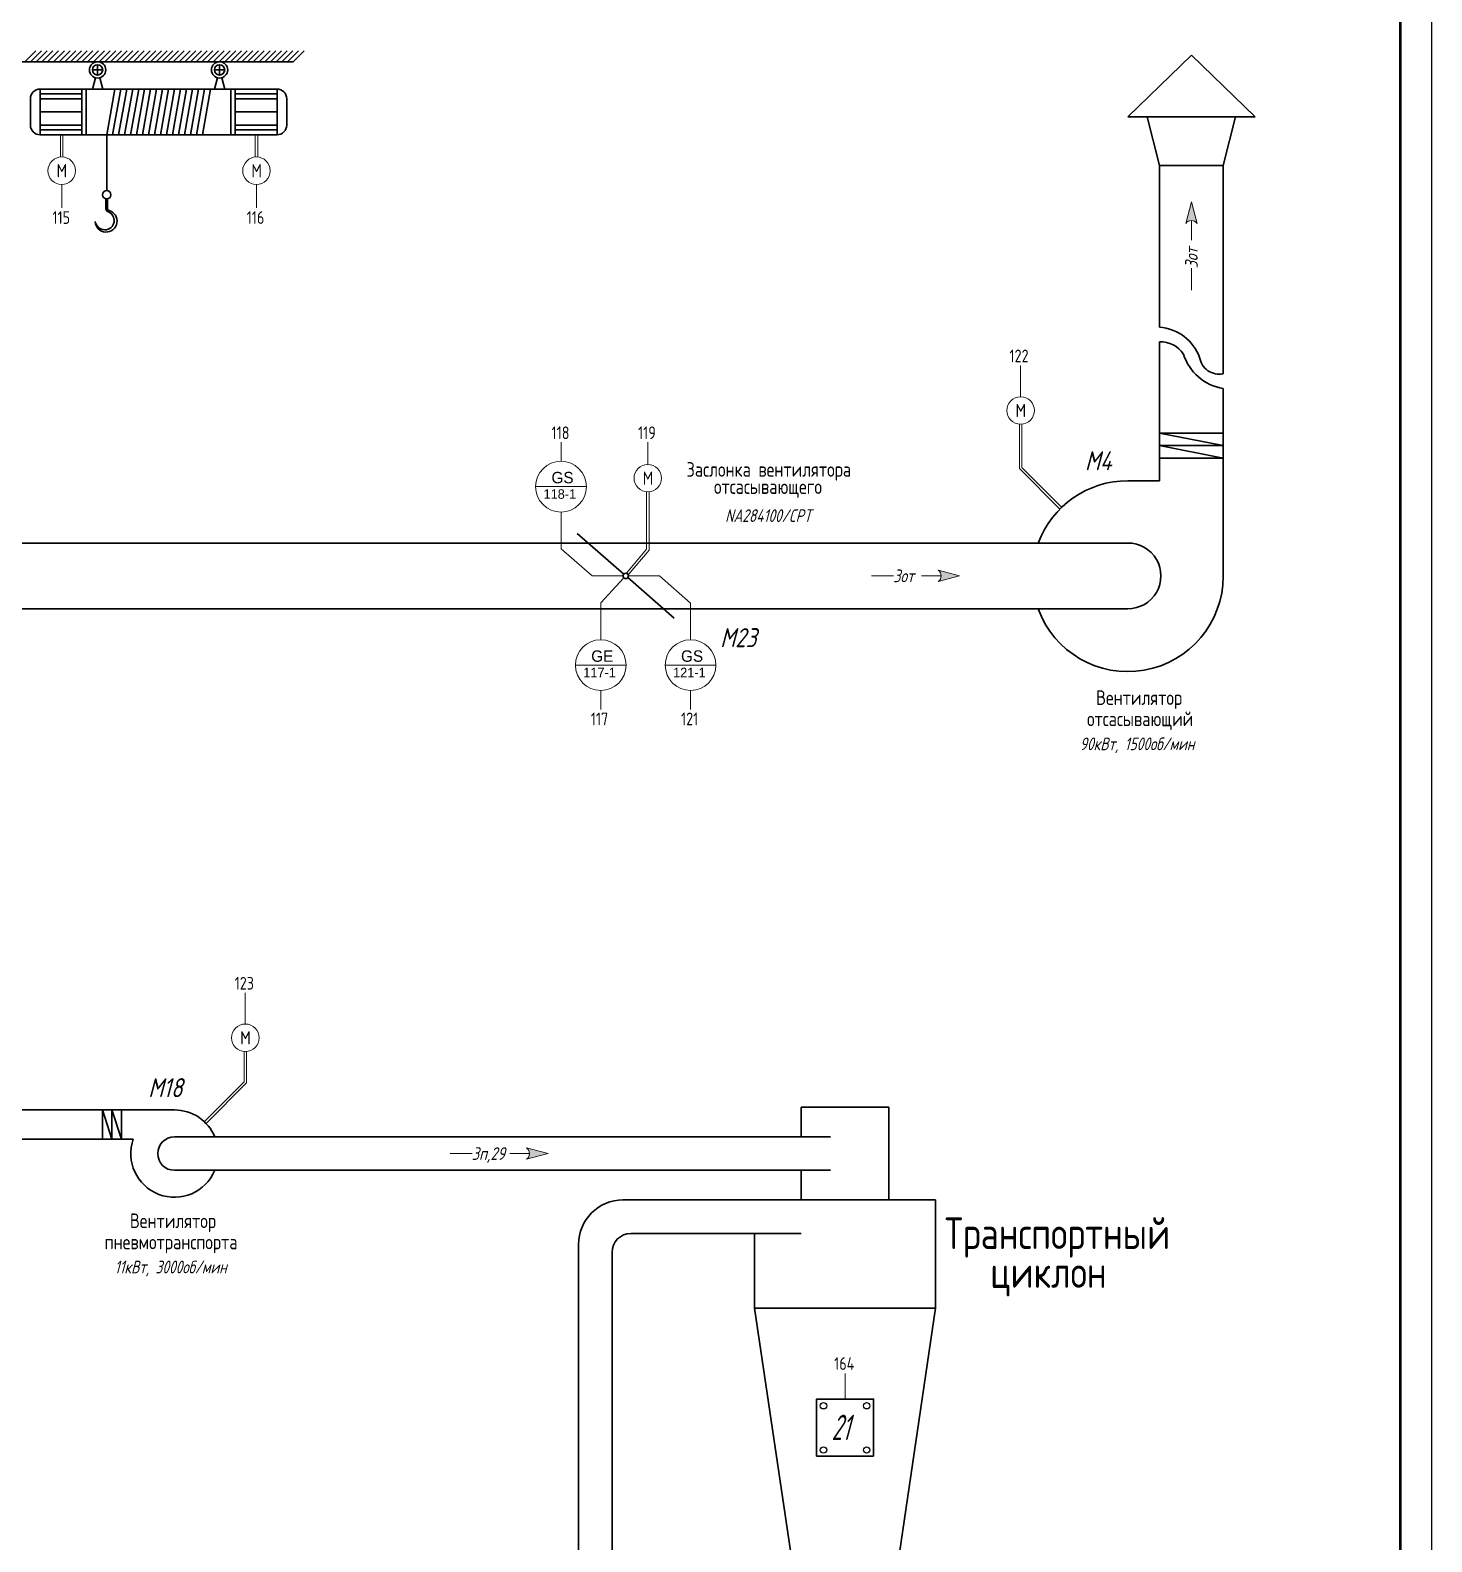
# Model space of a CAD drawing. Header units: millimetres. Extents: x 294 to 6216, y -3442 to 2720.
# Drawn here: x 1124.4 to 1345.2, y 1801.7 to 2039.9 of the extents above; entities that cross this region are included whole.
import ezdxf

# ---------------------------------------------------------------- set-up
doc = ezdxf.new("R2010")
doc.units = ezdxf.units.MM
doc.header["$LTSCALE"] = 15
doc.layers.add('0.35 TEXT', color=7, linetype='Continuous', lineweight=35)
doc.layers.add('LWT 0.6', color=7, linetype='Continuous', lineweight=50)
doc.styles.add('0', font='gost.shx', dxfattribs={"width": 0.75, "oblique": 15})
doc.styles.add('34', font='gost.shx', dxfattribs={"width": 0.75, "oblique": 15, "height": 3.5})

msp = doc.modelspace()

# ---------------------------------------------------------------- hatches: boundary and pattern name
at = {"lineweight": 13}
h = msp.add_hatch(color=256, dxfattribs=at)
h.dxf.hatch_style = 1
h.paths.add_polyline_path([(1307.325, 2012.808), (1308.228, 2009.438, 0.4958839), (1306.422, 2009.438)])
h = msp.add_hatch(color=256, dxfattribs=at)
h.dxf.hatch_style = 1
h.paths.add_polyline_path([(1270.811, 1953.89), (1267.442, 1952.988, 0.4958839), (1267.442, 1954.793)])
h = msp.add_hatch(color=256, dxfattribs=at)
h.dxf.hatch_style = 1
h.paths.add_polyline_path([(1205.963, 1862.852), (1202.593, 1861.949, 0.4958839), (1202.593, 1863.755)])

# ---------------------------------------------------------------- linework, layer by layer
for p, q in [((1345.189, 1469.698), (1345.189, 2063.698)), ((1123.534, 2034.917, -0.02), (1125.265, 2036.647, -0.02)), ((1124.434, 2034.917, -0.02), (1126.165, 2036.647, -0.02)), ((1125.334, 2034.917, -0.02), (1127.065, 2036.647, -0.02)), ((1126.234, 2034.917, -0.02), (1127.965, 2036.647, -0.02)), ((1127.134, 2034.917, -0.02), (1128.865, 2036.647, -0.02)), ((1128.034, 2034.917, -0.02), (1129.765, 2036.647, -0.02)), ((1128.934, 2034.917, -0.02), (1130.665, 2036.647, -0.02)), ((1129.834, 2034.917, -0.02), (1131.565, 2036.647, -0.02)), ((1130.734, 2034.917, -0.02), (1132.465, 2036.647, -0.02)), ((1131.634, 2034.917, -0.02), (1133.365, 2036.647, -0.02)), ((1132.534, 2034.917, -0.02), (1134.265, 2036.647, -0.02)), ((1133.434, 2034.917, -0.02), (1135.165, 2036.647, -0.02)), ((1134.334, 2034.917, -0.02), (1136.065, 2036.647, -0.02)), ((1135.234, 2034.917, -0.02), (1136.965, 2036.647, -0.02)), ((1136.134, 2034.917, -0.02), (1137.865, 2036.647, -0.02)), ((1137.034, 2034.917, -0.02), (1138.765, 2036.647, -0.02)), ((1137.934, 2034.917, -0.02), (1139.665, 2036.647, -0.02)), ((1138.834, 2034.917, -0.02), (1140.565, 2036.647, -0.02)), ((1139.734, 2034.917, -0.02), (1141.465, 2036.647, -0.02)), ((1140.634, 2034.917, -0.02), (1142.365, 2036.647, -0.02)), ((1141.534, 2034.917, -0.02), (1143.265, 2036.647, -0.02)), ((1142.434, 2034.917, -0.02), (1144.165, 2036.647, -0.02)), ((1143.334, 2034.917, -0.02), (1145.065, 2036.647, -0.02)), ((1144.234, 2034.917, -0.02), (1145.965, 2036.647, -0.02)), ((1145.134, 2034.917, -0.02), (1146.865, 2036.647, -0.02)), ((1146.034, 2034.917, -0.02), (1147.765, 2036.647, -0.02)), ((1146.934, 2034.917, -0.02), (1148.665, 2036.647, -0.02)), ((1147.834, 2034.917, -0.02), (1149.565, 2036.647, -0.02)), ((1148.734, 2034.917, -0.02), (1150.465, 2036.647, -0.02)), ((1149.634, 2034.917, -0.02), (1151.365, 2036.647, -0.02)), ((1150.534, 2034.917, -0.02), (1152.265, 2036.647, -0.02)), ((1151.434, 2034.917, -0.02), (1153.165, 2036.647, -0.02)), ((1152.334, 2034.917, -0.02), (1154.065, 2036.647, -0.02)), ((1153.234, 2034.917, -0.02), (1154.965, 2036.647, -0.02)), ((1154.134, 2034.917, -0.02), (1155.865, 2036.647, -0.02)), ((1155.034, 2034.917, -0.02), (1156.765, 2036.647, -0.02)), ((1155.934, 2034.917, -0.02), (1157.665, 2036.647, -0.02)), ((1156.834, 2034.917, -0.02), (1158.565, 2036.647, -0.02)), ((1157.734, 2034.917, -0.02), (1159.465, 2036.647, -0.02)), ((1158.634, 2034.917, -0.02), (1160.365, 2036.647, -0.02)), ((1159.534, 2034.917, -0.02), (1161.265, 2036.647, -0.02)), ((1160.434, 2034.917, -0.02), (1162.165, 2036.647, -0.02)), ((1161.334, 2034.917, -0.02), (1163.065, 2036.647, -0.02)), ((1162.234, 2034.917, -0.02), (1163.965, 2036.647, -0.02)), ((1163.134, 2034.917, -0.02), (1164.865, 2036.647, -0.02)), ((1164.034, 2034.917, -0.02), (1165.765, 2036.647, -0.02)), ((1164.934, 2034.917, -0.02), (1166.665, 2036.647, -0.02)), ((1165.834, 2034.917, -0.02), (1167.565, 2036.647, -0.02))]:
    msp.add_line(p, q)
at = {"lineweight": 35}
for p, q in [((1098.334, 2034.917, -0.02), (1165.834, 2034.917, -0.02)), ((1134.997, 2034.44, -0.02), (1134.997, 2032.816, -0.02)), ((1154.216, 2034.44, -0.02), (1154.216, 2032.816, -0.02)), ((1307.325, 2035.921, -0.021), (1297.304, 2026.253, -0.021)), ((1317.346, 2026.253, -0.021), (1307.325, 2035.921, -0.021)), ((1135.809, 2033.628, -0.02), (1134.185, 2033.628, -0.02)), ((1134.664, 2032.384, -0.02), (1134.187, 2030.605, -0.02)), ((1135.331, 2032.384, -0.02), (1135.807, 2030.605, -0.02)), ((1155.028, 2033.628, -0.02), (1153.404, 2033.628, -0.02)), ((1153.883, 2032.384, -0.02), (1153.406, 2030.605, -0.02)), ((1154.55, 2032.384, -0.02), (1155.026, 2030.605, -0.02)), ((1163.267, 2030.605, -0.02), (1125.946, 2030.605, -0.02)), ((1125.946, 2030.605, -0.02), (1125.946, 2023.394, -0.02)), ((1125.946, 2029.84, -0.02), (1132.531, 2029.84, -0.02)), ((1132.531, 2030.605, -0.02), (1132.531, 2023.394, -0.02)), ((1133.211, 2030.605, -0.02), (1133.211, 2023.394, -0.02)), ((1136.435, 2023.394, -0.02), (1137.707, 2030.605, -0.02)), ((1138.649, 2030.605, -0.02), (1137.377, 2023.394, -0.02)), ((1138.319, 2023.394, -0.02), (1139.591, 2030.605, -0.02)), ((1140.533, 2030.605, -0.02), (1139.261, 2023.394, -0.02)), ((1140.203, 2023.394, -0.02), (1141.475, 2030.605, -0.02)), ((1142.417, 2030.605, -0.02), (1141.145, 2023.394, -0.02)), ((1142.087, 2023.394, -0.02), (1143.359, 2030.605, -0.02)), ((1144.301, 2030.605, -0.02), (1143.029, 2023.394, -0.02)), ((1143.971, 2023.394, -0.02), (1145.243, 2030.605, -0.02)), ((1146.185, 2030.605, -0.02), (1144.913, 2023.394, -0.02)), ((1145.855, 2023.394, -0.02), (1147.127, 2030.605, -0.02)), ((1148.069, 2030.605, -0.02), (1146.797, 2023.394, -0.02)), ((1147.739, 2023.394, -0.02), (1149.011, 2030.605, -0.02)), ((1149.953, 2030.605, -0.02), (1148.681, 2023.394, -0.02)), ((1149.623, 2023.394, -0.02), (1150.895, 2030.605, -0.02)), ((1151.837, 2030.605, -0.02), (1150.565, 2023.394, -0.02)), ((1151.507, 2023.394, -0.02), (1152.779, 2030.605, -0.02)), ((1156.002, 2023.394, -0.02), (1156.002, 2030.605, -0.02)), ((1156.682, 2023.394, -0.02), (1156.682, 2030.605, -0.02)), ((1163.267, 2029.84, -0.02), (1156.682, 2029.84, -0.02)), ((1163.267, 2023.394, -0.02), (1163.267, 2030.605, -0.02)), ((1124.418, 2029.078, -0.02), (1124.418, 2024.922, -0.02)), ((1125.946, 2029.078, -0.02), (1132.531, 2029.078, -0.02)), ((1163.267, 2029.078, -0.02), (1156.682, 2029.078, -0.02)), ((1164.795, 2029.078, -0.02), (1164.795, 2024.922, -0.02)), ((1125.946, 2027, -0.02), (1132.531, 2027, -0.02)), ((1125.946, 2024.922, -0.02), (1132.531, 2024.922, -0.02)), ((1163.267, 2027, -0.02), (1156.682, 2027, -0.02)), ((1163.267, 2024.922, -0.02), (1156.682, 2024.922, -0.02)), ((1297.304, 2026.253, -0.021), (1300.36, 2026.253, -0.021)), ((1314.29, 2026.253, -0.021), (1317.346, 2026.253, -0.021)), ((1125.946, 2024.16, -0.02), (1132.531, 2024.16, -0.02)), ((1125.946, 2023.394, -0.02), (1163.267, 2023.394, -0.02)), ((1136.435, 2023.394, -0.02), (1136.435, 2014.624, -0.02)), ((1163.267, 2024.16, -0.02), (1156.682, 2024.16, -0.02)), ((1302.314, 2018.582, -0.021), (1302.314, 1993.068, -0.021)), ((1312.336, 2018.582, -0.021), (1312.336, 1985.728, -0.021)), ((1136.319, 2013.303, -0.02), (1136.319, 2011.676, -0.035)), ((1136.551, 2013.303, -0.017), (1136.551, 2011.786, -0.032)), ((1302.314, 1970.592, -0.021), (1302.314, 1990.763, -0.021)), ((1312.336, 1970.592, -0.021), (1312.336, 1983.426, -0.021)), ((1312.336, 1974.411, -0.021), (1302.314, 1976.402, -0.021)), ((1302.314, 1976.402, -0.021), (1312.336, 1976.402, -0.021)), ((1312.336, 1972.42, -0.021), (1302.314, 1974.411, -0.021)), ((1302.314, 1974.411, -0.021), (1312.336, 1974.411, -0.021)), ((1302.314, 1972.42, -0.021), (1312.336, 1972.42, -0.021)), ((1302.314, 1968.878, -0.021), (1302.314, 1970.592, -0.021)), ((1312.336, 1968.506, -0.021), (1312.336, 1970.592, -0.021)), ((1217.892, 1954.173, -0.021), (1210.574, 1960.563, -0.021)), ((1023.054, 1959.06, -0.021), (1297.304, 1959.06, -0.021)), ((1218.54, 1953.608, -0.021), (1225.859, 1947.218, -0.021)), ((1104.048, 1948.721, -0.021), (1297.304, 1948.721, -0.021)), ((1245.869, 1870.155, -0.022), (1245.869, 1865.491, -0.022)), ((1245.869, 1870.155, -0.022), (1259.646, 1870.155, -0.022)), ((1259.646, 1870.155, -0.022), (1259.646, 1855.549, -0.022)), ((1135.773, 1869.734, -0.021), (863.199, 1869.734, 0)), ((1147.111, 1869.734, -0.022), (1135.773, 1869.734, -0.022)), ((1137.264, 1865.146, -0.022), (1135.773, 1869.734, -0.022)), ((1135.773, 1869.734, -0.022), (1135.773, 1865.146, -0.022)), ((1138.755, 1865.146, -0.022), (1137.264, 1869.734, -0.022)), ((1137.264, 1869.734, -0.022), (1137.264, 1865.146, -0.022)), ((1138.755, 1869.734, -0.022), (1138.755, 1867.44, -0.022)), ((1135.773, 1865.146, -0.022), (863.199, 1865.146, 0)), ((1140.624, 1865.146, -0.022), (1135.773, 1865.146, -0.022)), ((1138.755, 1865.146, -0.022), (1138.755, 1867.44, -0.022)), ((1147.111, 1865.491, -0.022), (1194.519, 1865.491, -0.022)), ((1194.519, 1865.491, -0.022), (1250.461, 1865.491, -0.022)), ((1147.111, 1860.213, -0.022), (1194.519, 1860.213, -0.022)), ((1194.519, 1860.213, -0.022), (1250.461, 1860.213, -0.022)), ((1245.869, 1860.213, -0.022), (1245.869, 1855.549, -0.022)), ((1217.769, 1855.549, -0.022), (1238.506, 1855.549, -0.022)), ((1267.009, 1855.549, -0.022), (1238.506, 1855.549, -0.022)), ((1267.009, 1855.549, -0.022), (1267.009, 1852.199, -0.019)), ((1267.009, 1852.199, -0.019), (1267.009, 1838.515, -0.009)), ((1210.769, 1619.191, -0.021), (1210.769, 1848.549, -0.021)), ((1219.046, 1850.271, -0.022), (1245.869, 1850.271, -0.022)), ((1238.506, 1850.271, -0.018), (1238.506, 1838.515, -0.009)), ((1216.046, 1847.271, -0.021), (1216.046, 1617.879, -0.02)), ((1238.506, 1838.515, -0.009), (1267.009, 1838.515, -0.009)), ((1238.506, 1838.515, -0.009), (1245.585, 1790.526, -0.009)), ((1267.009, 1838.515, -0.009), (1259.929, 1790.526, -0.009))]:
    msp.add_line(p, q, dxfattribs=at)
at = {"lineweight": 13}
for p, q in [((1129.153, 2023.394, -0.02), (1129.153, 2019.893, -0.02)), ((1129.548, 2023.394, -0.02), (1129.548, 2019.893, -0.02)), ((1159.83, 2023.394, -0.02), (1159.83, 2019.893, -0.02)), ((1160.224, 2023.394, -0.02), (1160.224, 2019.893, -0.02)), ((1129.351, 2011.903, -0.02), (1129.351, 2015.563, -0.02)), ((1160.027, 2011.903, -0.02), (1160.027, 2015.563, -0.02)), ((1307.325, 2012.808), (1306.422, 2009.438)), ((1307.325, 2012.808), (1308.228, 2009.438)), ((1307.325, 2009.886), (1307.325, 2006.814)), ((1307.325, 2002.373), (1307.325, 1998.931)), ((1280.42, 1982.12, -0.021), (1280.42, 1987.052, -0.021)), ((1280.223, 1970.787, -0.021), (1280.223, 1977.79, -0.021)), ((1280.617, 1970.951, -0.021), (1280.617, 1977.79, -0.021)), ((1208.012, 1974.943, -0.021), (1208.012, 1971.955, -0.021)), ((1221.678, 1971.455, -0.021), (1221.678, 1974.943, -0.021)), ((1286.605, 1964.404, -0.021), (1280.223, 1970.787, -0.021)), ((1286.886, 1964.682, -0.021), (1280.617, 1970.951, -0.021)), ((1212.012, 1967.955, -0.021), (1204.012, 1967.955, -0.021)), ((1221.481, 1967.125, -0.021), (1221.481, 1958.081, -0.021)), ((1221.875, 1967.125, -0.021), (1221.875, 1957.946, -0.021)), ((1208.012, 1958.173, -0.021), (1208.012, 1963.955, -0.021)), ((1212.916, 1953.89, -0.021), (1208.012, 1958.173, -0.021)), ((1221.481, 1958.081, -0.021), (1218.312, 1954.31, -0.021)), ((1221.875, 1957.946, -0.021), (1218.613, 1954.057, -0.021)), ((1217.786, 1953.89, -0.021), (1212.916, 1953.89, -0.021)), ((1217.908, 1953.591, -0.021), (1214.269, 1949.629, -0.021)), ((1218.646, 1953.89, -0.021), (1223.516, 1953.89, -0.021)), ((1223.516, 1953.89, -0.021), (1228.42, 1949.608, -0.021)), ((1260.376, 1953.89, -0.021), (1256.934, 1953.89, -0.021)), ((1267.89, 1953.89, -0.021), (1264.817, 1953.89, -0.021)), ((1270.811, 1953.89, -0.021), (1267.442, 1954.793, -0.021)), ((1270.811, 1953.89, -0.021), (1267.442, 1952.988, -0.021)), ((1214.269, 1949.629, -0.021), (1214.269, 1943.826, -0.021)), ((1228.42, 1949.608, -0.021), (1228.42, 1943.826, -0.021)), ((1218.269, 1939.826, -0.021), (1210.269, 1939.826, -0.021)), ((1232.42, 1939.826, -0.021), (1224.42, 1939.826, -0.021)), ((1214.269, 1932.838, -0.021), (1214.269, 1935.826, -0.021)), ((1228.42, 1932.838, -0.021), (1228.42, 1935.826, -0.021)), ((1158.276, 1883.265, -0.022), (1158.276, 1888.197, -0.022)), ((1158.079, 1874.148, -0.022), (1158.079, 1878.935, -0.022)), ((1158.473, 1873.984, -0.022), (1158.473, 1878.935, -0.022)), ((1151.81, 1867.88, -0.022), (1158.079, 1874.148, -0.022)), ((1152.091, 1867.602, -0.022), (1158.473, 1873.984, -0.022)), ((1193.992, 1862.852, -0.022), (1190.55, 1862.852, -0.022)), ((1203.041, 1862.852, -0.022), (1199.968, 1862.852, -0.022)), ((1205.963, 1862.852, -0.022), (1202.593, 1863.755, -0.022)), ((1205.963, 1862.852, -0.022), (1202.593, 1861.949, -0.022)), ((1252.757, 1824.172, -0.009), (1252.757, 1828.194, -0.009))]:
    msp.add_line(p, q, dxfattribs=at)
at = {"lineweight": 35, "elevation": -0.021}
msp.add_lwpolyline([(1300.36, 2026.253), (1302.314, 2018.582), (1312.336, 2018.582), (1314.29, 2026.253), (1300.36, 2026.253)], dxfattribs=at)
at = {"lineweight": 35}
for centre, radius in [((1134.997, 2033.628, -0.02), 1.288), ((1134.997, 2033.628, -0.02), 0.812), ((1154.216, 2033.628, -0.02), 1.288), ((1154.216, 2033.628, -0.02), 0.812), ((1136.435, 2013.958, -0.02), 0.666), ((1218.216, 1953.89, -0.021), 0.43)]:
    msp.add_circle(centre, radius, dxfattribs=at)
at = {"lineweight": 13}
for centre, radius in [((1129.351, 2017.732, -0.02), 2.169), ((1160.027, 2017.732, -0.02), 2.169), ((1280.42, 1979.951, -0.021), 2.169), ((1208.012, 1967.955, -0.021), 4), ((1221.678, 1969.285, -0.021), 2.169), ((1214.269, 1939.826, -0.021), 4), ((1228.42, 1939.826, -0.021), 4), ((1158.276, 1881.096, -0.022), 2.169)]:
    msp.add_circle(centre, radius, dxfattribs=at)
for centre in [(1249.359, 1823.11, -0.009), (1256.156, 1823.11, -0.009), (1249.359, 1816.139, -0.009), (1256.156, 1816.139, -0.009)]:
    msp.add_circle(centre, 0.504)
at = {"lineweight": 35}
for centre, radius, start, end in [((1125.946, 2029.078, -0.02), 1.528, 90, 180), ((1163.267, 2029.078, -0.02), 1.528, 0, 90), ((1125.946, 2024.922, -0.02), 1.528, 180, 270), ((1163.267, 2024.922, -0.02), 1.528, 270, 0), ((1136.347, 2009.794, -0.028), 1.727, 182.72048, 74.43261), ((1136.728, 2011.709, -0.036), 0.41, 184.69388, 248.73175), ((1136.888, 2011.786, -0.032), 0.337, 180, 256.80099), ((1301.775, 1985.811, -0.021), 7.277, 19.89711, 85.74574), ((1302.492, 1986.467, -0.021), 4.3, 33.62972, 92.37043), ((1313.561, 1991.166, -0.021), 7.84, 197.19733, 261.00715), ((1311.714, 1988.806, -0.021), 3.14, 189.49412, 281.42477), ((1297.304, 1953.846, -0.021), 15.032, 89.99991, 159.70432), ((1297.349, 1953.89, -0.021), 5.169, 269.50154, 90.49846), ((1297.298, 1953.85, -0.021), 15.037, 199.94118, 359.98328), ((1147.111, 1862.852, -0.022), 6.881, 22.54879, 90), ((1147.111, 1862.852, -0.022), 6.881, 160.52878, 337.45121), ((1147.111, 1862.852, -0.022), 2.639, 90, 270), ((1217.769, 1848.549), 7, 90, 180), ((1219.046, 1847.271, -0.022), 3, 90, 180)]:
    msp.add_arc(centre, radius, start, end, dxfattribs=at)
at = {"lineweight": 13}
for centre, start, end in [((1307.325, 2008.752), 37.24786, 142.75214), ((1266.755, 1953.89, -0.021), 307.24786, 52.75214), ((1201.907, 1862.852, -0.022), 307.24786, 52.75214)]:
    msp.add_arc(centre, 1.134, start, end, dxfattribs=at)
at = {"lineweight": 35}
msp.add_ellipse((1136.103, 2009.924, -0.035), major_axis=(-1.119, 1.053), ratio=0.9570988, start_param=0.9182327, end_param=5.1235952, dxfattribs=at)
for points in [[(1302.314, 1968.878, -0.021), (1300.37, 1968.878, -0.021), (1298.551, 1968.878, -0.021), (1297.304, 1968.878, -0.021)], [(1312.336, 1953.845, -0.021), (1312.336, 1958.302, -0.021), (1312.336, 1968.506, -0.021), (1312.336, 1968.506, -0.021)]]:
    msp.add_open_spline(points, degree=3, dxfattribs=at)
at = {"layer": '0.35 TEXT', "elevation": -0.009}
msp.add_lwpolyline([(1257.248, 1815.19), (1248.267, 1815.19), (1248.267, 1824.172), (1257.248, 1824.172)], close=True, dxfattribs=at)
at = {"layer": 'LWT 0.6'}
msp.add_line((1340.189, 2058.698), (1340.189, 1474.698), dxfattribs=at)

# ---------------------------------------------------------------- texts
at = {"lineweight": 13}
for s, height, style, oblique, p in [('M', 2.1, '0', 0, (1128.551, 2016.682, -0.02)), ('M', 2.1, '0', 0, (1159.227, 2016.682, -0.02)), ('M', 2.1, '0', 0, (1279.62, 1978.901, -0.021)), ('M', 2.1, '0', 0, (1220.878, 1968.235, -0.021)), ('3от', 2, '34', 15, (1260.347, 1952.89, -0.021)), ('M', 2.1, '0', 0, (1157.476, 1880.046, -0.022)), ('3п,29', 2, '34', 15, (1193.962, 1861.852, -0.022)), ('Транспортный', 5, '34', 360, (1268.458, 1847.809, 0.021)), ('циклон', 5, '34', 360, (1275.645, 1841.693, 0.021))]:
    msp.add_text(s, height=height, dxfattribs=dict(at, style=style, oblique=oblique)).set_placement(p)
at = {"lineweight": 13, "style": '34'}
for s, height, p in [('115', 2, (1127.885, 2009.361, -0.02)), ('116', 2, (1158.49, 2009.361, -0.02)), ('122', 2, (1278.664, 1987.548, -0.021)), ('118', 2, (1206.512, 1975.439, -0.021)), ('119', 2, (1220.141, 1975.439, -0.021)), ('Заслонка вентилятора', 2.3, (1227.79, 1969.516, -0.041)), ('отсасывающего', 2.3, (1232.113, 1966.802, -0.041)), ('Вентилятор', 2.3, (1292.306, 1933.549, 0.001)), ('117', 2, (1212.704, 1930.347, -0.021)), ('121', 2, (1226.92, 1930.347, -0.021)), ('отсасывающий', 2.3, (1290.879, 1930.209, 0.001)), ('123', 2, (1156.596, 1888.693, -0.022)), ('Вентилятор', 2.3, (1140.096, 1851.112, 0)), ('пневмотранспорта', 2.3, (1136.097, 1847.772, 0)), ('164', 2, (1251.043, 1828.763, -0.009))]:
    msp.add_text(s, height=height, dxfattribs=at).set_placement(p)
at = {"lineweight": 13, "style": '34', "oblique": 15}
msp.add_text('3от', height=2, rotation=90, dxfattribs=at).set_placement((1308.325, 2002.343))
at = {"lineweight": 13}
for s, height, p in [('GS', 1.8, (1206.512, 1968.478, -0.021)), ('118-1', 1.5, (1205.262, 1966.036, -0.021)), ('GE', 1.8, (1212.769, 1940.35, -0.021)), ('GS', 1.8, (1226.92, 1940.35, -0.021)), ('117-1', 1.5, (1211.519, 1937.908, -0.021)), ('121-1', 1.5, (1225.67, 1937.908, -0.021))]:
    msp.add_text(s, height=height, dxfattribs=at).set_placement(p)
at = {"lineweight": 13, "style": '34', "oblique": 15, "width": 0.95}
for s, p in [('NA284100/CPT', (1233.867, 1962.383, -0.041)), ('90кВт, 1500об/мин', (1289.737, 1926.416, 0.001)), ('11кВт, 3000об/мин', (1137.691, 1843.979, 0))]:
    msp.add_text(s, height=2, dxfattribs=at).set_placement(p)
at = {"layer": '0.35 TEXT', "style": '34', "oblique": 15}
for s, p in [('M4', (1290.557, 1970.538, -0.041)), ('M23', (1233.087, 1942.654, -0.041)), ('M18', (1142.982, 1871.735, -0.041))]:
    msp.add_text(s, height=3, dxfattribs=at).set_placement(p)
at = {"layer": '0.35 TEXT', "style": '34', "oblique": 15, "width": 0.75}
msp.add_text('21', height=4, dxfattribs=at).set_placement((1250.614, 1817.702, -0.009))

doc.saveas('drawing.dxf')
